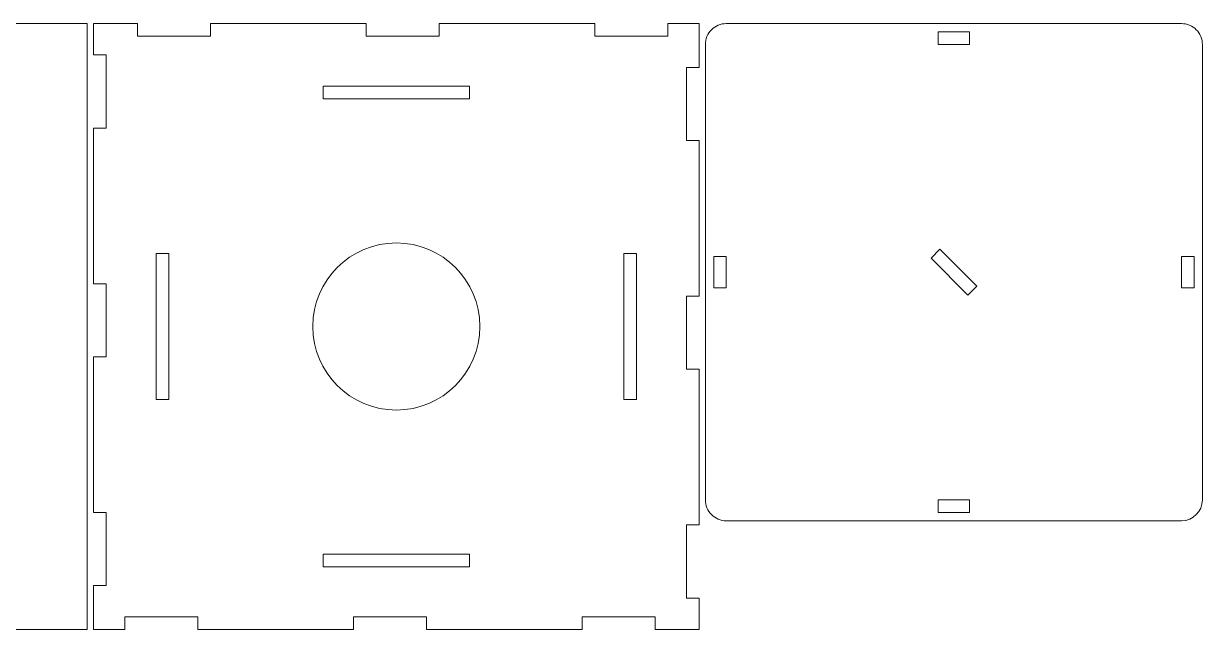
# Model space of a CAD drawing. Header units: millimetres. Extents: x -646 to 646, y -629 to 629.
# Drawn here: x -81 to 483, y -617 to -327 of the extents above; entities that cross this region are included whole.
import ezdxf

# ---------------------------------------------------------------- set-up
doc = ezdxf.new("R2010")
doc.units = ezdxf.units.MM
doc.header["$MEASUREMENT"] = 0
doc.layers.add('Layer 1', color=7, linetype='Continuous')

msp = doc.modelspace()

# ---------------------------------------------------------------- linework, layer by layer
at = {"layer": 'Layer 1', "color": 250, "lineweight": 20}
for points, knots in [([(-50.9999, -326.52), (-50.9999, -326.52), (-340.9999, -326.52), (-340.9999, -326.52), (-340.9999, -326.52), (-340.9999, -326.52), (-340.9999, -616.52), (-340.9999, -616.52), (-340.9999, -616.52), (-340.9999, -616.52), (-50.9999, -616.52), (-50.9999, -616.52), (-50.9999, -616.52), (-50.9999, -616.52), (-50.9999, -326.52), (-50.9999, -326.52)], [0, 0, 0, 0, 0.2, 0.2, 0.2, 0.2, 0.4, 0.4, 0.4, 0.4, 0.6, 0.6, 0.6, 0.6, 1, 1, 1, 1]), ([(236.0001, -382.52), (236.0001, -382.52), (236.0001, -347.52), (236.0001, -347.52), (236.0001, -347.52), (236.0001, -347.52), (242.0001, -347.52), (242.0001, -347.52), (242.0001, -347.52), (242.0001, -347.52), (242.0001, -326.52), (242.0001, -326.52), (242.0001, -326.52), (242.0001, -326.52), (227.0001, -326.52), (227.0001, -326.52), (227.0001, -326.52), (227.0001, -326.52), (227.0001, -332.52), (227.0001, -332.52), (227.0001, -332.52), (227.0001, -332.52), (192.0001, -332.52), (192.0001, -332.52), (192.0001, -332.52), (192.0001, -332.52), (192.0001, -326.52), (192.0001, -326.52), (192.0001, -326.52), (192.0001, -326.52), (117.5001, -326.52), (117.5001, -326.52), (117.5001, -326.52), (117.5001, -326.52), (117.5001, -332.52), (117.5001, -332.52), (117.5001, -332.52), (117.5001, -332.52), (82.5001, -332.52), (82.5001, -332.52), (82.5001, -332.52), (82.5001, -332.52), (82.5001, -326.52), (82.5001, -326.52), (82.5001, -326.52), (82.5001, -326.52), (8.0001, -326.52), (8.0001, -326.52), (8.0001, -326.52), (8.0001, -326.52), (8.0001, -332.52), (8.0001, -332.52), (8.0001, -332.52), (8.0001, -332.52), (-26.9999, -332.52), (-26.9999, -332.52), (-26.9999, -332.52), (-26.9999, -332.52), (-26.9999, -326.52), (-26.9999, -326.52), (-26.9999, -326.52), (-26.9999, -326.52), (-47.9999, -326.52), (-47.9999, -326.52), (-47.9999, -326.52), (-47.9999, -326.52), (-47.9999, -341.52), (-47.9999, -341.52), (-47.9999, -341.52), (-47.9999, -341.52), (-41.9999, -341.52), (-41.9999, -341.52), (-41.9999, -341.52), (-41.9999, -341.52), (-41.9999, -376.52), (-41.9999, -376.52), (-41.9999, -376.52), (-41.9999, -376.52), (-47.9999, -376.52), (-47.9999, -376.52), (-47.9999, -376.52), (-47.9999, -376.52), (-47.9999, -451.02), (-47.9999, -451.02), (-47.9999, -451.02), (-47.9999, -451.02), (-41.9999, -451.02), (-41.9999, -451.02), (-41.9999, -451.02), (-41.9999, -451.02), (-41.9999, -486.02), (-41.9999, -486.02), (-41.9999, -486.02), (-41.9999, -486.02), (-47.9999, -486.02), (-47.9999, -486.02), (-47.9999, -486.02), (-47.9999, -486.02), (-47.9999, -560.52), (-47.9999, -560.52), (-47.9999, -560.52), (-47.9999, -560.52), (-41.9999, -560.52), (-41.9999, -560.52), (-41.9999, -560.52), (-41.9999, -560.52), (-41.9999, -595.52), (-41.9999, -595.52), (-41.9999, -595.52), (-41.9999, -595.52), (-47.9999, -595.52), (-47.9999, -595.52), (-47.9999, -595.52), (-47.9999, -595.52), (-47.9999, -616.52), (-47.9999, -616.52), (-47.9999, -616.52), (-47.9999, -616.52), (-32.9999, -616.52), (-32.9999, -616.52), (-32.9999, -616.52), (-32.9999, -616.52), (-32.9999, -610.52), (-32.9999, -610.52), (-32.9999, -610.52), (-32.9999, -610.52), (2.0001, -610.52), (2.0001, -610.52), (2.0001, -610.52), (2.0001, -610.52), (2.0001, -616.52), (2.0001, -616.52), (2.0001, -616.52), (2.0001, -616.52), (76.5001, -616.52), (76.5001, -616.52), (76.5001, -616.52), (76.5001, -616.52), (76.5001, -610.52), (76.5001, -610.52), (76.5001, -610.52), (76.5001, -610.52), (111.5001, -610.52), (111.5001, -610.52), (111.5001, -610.52), (111.5001, -610.52), (111.5001, -616.52), (111.5001, -616.52), (111.5001, -616.52), (111.5001, -616.52), (186.0001, -616.52), (186.0001, -616.52), (186.0001, -616.52), (186.0001, -616.52), (186.0001, -610.52), (186.0001, -610.52), (186.0001, -610.52), (186.0001, -610.52), (221.0001, -610.52), (221.0001, -610.52), (221.0001, -610.52), (221.0001, -610.52), (221.0001, -616.52), (221.0001, -616.52), (221.0001, -616.52), (221.0001, -616.52), (242.0001, -616.52), (242.0001, -616.52), (242.0001, -616.52), (242.0001, -616.52), (242.0001, -601.52), (242.0001, -601.52), (242.0001, -601.52), (242.0001, -601.52), (236.0001, -601.52), (236.0001, -601.52), (236.0001, -601.52), (236.0001, -601.52), (236.0001, -566.52), (236.0001, -566.52), (236.0001, -566.52), (236.0001, -566.52), (242.0001, -566.52), (242.0001, -566.52), (242.0001, -566.52), (242.0001, -566.52), (242.0001, -492.02), (242.0001, -492.02), (242.0001, -492.02), (242.0001, -492.02), (236.0001, -492.02), (236.0001, -492.02), (236.0001, -492.02), (236.0001, -492.02), (236.0001, -457.02), (236.0001, -457.02), (236.0001, -457.02), (236.0001, -457.02), (242.0001, -457.02), (242.0001, -457.02), (242.0001, -457.02), (242.0001, -457.02), (242.0001, -382.52), (242.0001, -382.52), (242.0001, -382.52), (242.0001, -382.52), (236.0001, -382.52), (236.0001, -382.52)], [0, 0, 0, 0, 0.01886792, 0.01886792, 0.01886792, 0.01886792, 0.03773585, 0.03773585, 0.03773585, 0.03773585, 0.05660377, 0.05660377, 0.05660377, 0.05660377, 0.0754717, 0.0754717, 0.0754717, 0.0754717, 0.09433962, 0.09433962, 0.09433962, 0.09433962, 0.11320755, 0.11320755, 0.11320755, 0.11320755, 0.13207547, 0.13207547, 0.13207547, 0.13207547, 0.1509434, 0.1509434, 0.1509434, 0.1509434, 0.16981132, 0.16981132, 0.16981132, 0.16981132, 0.18867925, 0.18867925, 0.18867925, 0.18867925, 0.20754717, 0.20754717, 0.20754717, 0.20754717, 0.22641509, 0.22641509, 0.22641509, 0.22641509, 0.24528302, 0.24528302, 0.24528302, 0.24528302, 0.26415094, 0.26415094, 0.26415094, 0.26415094, 0.28301887, 0.28301887, 0.28301887, 0.28301887, 0.30188679, 0.30188679, 0.30188679, 0.30188679, 0.32075472, 0.32075472, 0.32075472, 0.32075472, 0.33962264, 0.33962264, 0.33962264, 0.33962264, 0.35849057, 0.35849057, 0.35849057, 0.35849057, 0.37735849, 0.37735849, 0.37735849, 0.37735849, 0.39622642, 0.39622642, 0.39622642, 0.39622642, 0.41509434, 0.41509434, 0.41509434, 0.41509434, 0.43396226, 0.43396226, 0.43396226, 0.43396226, 0.45283019, 0.45283019, 0.45283019, 0.45283019, 0.47169811, 0.47169811, 0.47169811, 0.47169811, 0.49056604, 0.49056604, 0.49056604, 0.49056604, 0.50943396, 0.50943396, 0.50943396, 0.50943396, 0.52830189, 0.52830189, 0.52830189, 0.52830189, 0.54716981, 0.54716981, 0.54716981, 0.54716981, 0.56603774, 0.56603774, 0.56603774, 0.56603774, 0.58490566, 0.58490566, 0.58490566, 0.58490566, 0.60377358, 0.60377358, 0.60377358, 0.60377358, 0.62264151, 0.62264151, 0.62264151, 0.62264151, 0.64150943, 0.64150943, 0.64150943, 0.64150943, 0.66037736, 0.66037736, 0.66037736, 0.66037736, 0.67924528, 0.67924528, 0.67924528, 0.67924528, 0.69811321, 0.69811321, 0.69811321, 0.69811321, 0.71698113, 0.71698113, 0.71698113, 0.71698113, 0.73584906, 0.73584906, 0.73584906, 0.73584906, 0.75471698, 0.75471698, 0.75471698, 0.75471698, 0.77358491, 0.77358491, 0.77358491, 0.77358491, 0.79245283, 0.79245283, 0.79245283, 0.79245283, 0.81132075, 0.81132075, 0.81132075, 0.81132075, 0.83018868, 0.83018868, 0.83018868, 0.83018868, 0.8490566, 0.8490566, 0.8490566, 0.8490566, 0.86792453, 0.86792453, 0.86792453, 0.86792453, 0.88679245, 0.88679245, 0.88679245, 0.88679245, 0.90566038, 0.90566038, 0.90566038, 0.90566038, 0.9245283, 0.9245283, 0.9245283, 0.9245283, 0.94339623, 0.94339623, 0.94339623, 0.94339623, 0.96226415, 0.96226415, 0.96226415, 0.96226415, 1, 1, 1, 1]), ([(245.0001, -336.52), (245.0001, -336.52), (245.0001, -554.52), (245.0001, -554.52), (245.0001, -554.52), (245.0001, -557.1722), (246.0537, -559.7157), (247.929, -561.5911), (247.929, -561.5911), (249.8044, -563.4664), (252.3479, -564.52), (255.0001, -564.52), (255.0001, -564.52), (255.0001, -564.52), (473.0001, -564.52), (473.0001, -564.52), (473.0001, -564.52), (478.5229, -564.52), (483.0001, -560.0429), (483.0001, -554.52), (483.0001, -554.52), (483.0001, -554.52), (483.0001, -336.52), (483.0001, -336.52), (483.0001, -336.52), (483.0001, -333.8678), (481.9465, -331.3243), (480.0712, -329.4489), (480.0712, -329.4489), (478.1958, -327.5736), (475.6523, -326.52), (473.0001, -326.52), (473.0001, -326.52), (473.0001, -326.52), (255.0001, -326.52), (255.0001, -326.52), (255.0001, -326.52), (252.3479, -326.52), (249.8044, -327.5736), (247.929, -329.4489), (247.929, -329.4489), (246.0537, -331.3243), (245.0001, -333.8678), (245.0001, -336.52)], [0, 0, 0, 0, 0.08333333, 0.08333333, 0.08333333, 0.08333333, 0.16666667, 0.16666667, 0.16666667, 0.16666667, 0.25, 0.25, 0.25, 0.25, 0.33333333, 0.33333333, 0.33333333, 0.33333333, 0.41666667, 0.41666667, 0.41666667, 0.41666667, 0.5, 0.5, 0.5, 0.5, 0.58333333, 0.58333333, 0.58333333, 0.58333333, 0.66666667, 0.66666667, 0.66666667, 0.66666667, 0.75, 0.75, 0.75, 0.75, 0.83333333, 0.83333333, 0.83333333, 0.83333333, 1, 1, 1, 1]), ([(356.5001, -336.52), (356.5001, -336.52), (356.5001, -330.52), (356.5001, -330.52), (356.5001, -330.52), (356.5001, -330.52), (371.5001, -330.52), (371.5001, -330.52), (371.5001, -330.52), (371.5001, -330.52), (371.5001, -336.52), (371.5001, -336.52), (371.5001, -336.52), (371.5001, -336.52), (356.5001, -336.52), (356.5001, -336.52)], [0, 0, 0, 0, 0.2, 0.2, 0.2, 0.2, 0.4, 0.4, 0.4, 0.4, 0.6, 0.6, 0.6, 0.6, 1, 1, 1, 1]), ([(132.0001, -356.52), (132.0001, -356.52), (132.0001, -362.52), (132.0001, -362.52), (132.0001, -362.52), (132.0001, -362.52), (62.0001, -362.52), (62.0001, -362.52), (62.0001, -362.52), (62.0001, -362.52), (62.0001, -356.52), (62.0001, -356.52), (62.0001, -356.52), (62.0001, -356.52), (132.0001, -356.52), (132.0001, -356.52)], [0, 0, 0, 0, 0.2, 0.2, 0.2, 0.2, 0.4, 0.4, 0.4, 0.4, 0.6, 0.6, 0.6, 0.6, 1, 1, 1, 1]), ([(97.0002, -431.52), (119.0915, -431.52), (137.0001, -449.4286), (137.0001, -471.5202), (137.0001, -471.5202), (137, -493.6116), (119.0913, -511.5201), (96.9999, -511.52), (96.9999, -511.52), (74.9086, -511.5199), (57, -493.6113), (57.0001, -471.5199), (57.0001, -471.5199), (57.0002, -449.4285), (74.9088, -431.52), (97.0002, -431.52)], [0, 0, 0, 0, 0.2, 0.2, 0.2, 0.2, 0.4, 0.4, 0.4, 0.4, 0.6, 0.6, 0.6, 0.6, 1, 1, 1, 1]), ([(357.2826, -434.5598), (357.2826, -434.5598), (374.9603, -452.2375), (374.9603, -452.2375), (374.9603, -452.2375), (374.9603, -452.2375), (370.7176, -456.4802), (370.7176, -456.4802), (370.7176, -456.4802), (370.7176, -456.4802), (353.0399, -438.8025), (353.0399, -438.8025), (353.0399, -438.8025), (353.0399, -438.8025), (357.2826, -434.5598), (357.2826, -434.5598)], [0, 0, 0, 0, 0.2, 0.2, 0.2, 0.2, 0.4, 0.4, 0.4, 0.4, 0.6, 0.6, 0.6, 0.6, 1, 1, 1, 1]), ([(-17.9999, -436.52), (-17.9999, -436.52), (-11.9999, -436.52), (-11.9999, -436.52), (-11.9999, -436.52), (-11.9999, -436.52), (-11.9999, -506.52), (-11.9999, -506.52), (-11.9999, -506.52), (-11.9999, -506.52), (-17.9999, -506.52), (-17.9999, -506.52), (-17.9999, -506.52), (-17.9999, -506.52), (-17.9999, -436.52), (-17.9999, -436.52)], [0, 0, 0, 0, 0.2, 0.2, 0.2, 0.2, 0.4, 0.4, 0.4, 0.4, 0.6, 0.6, 0.6, 0.6, 1, 1, 1, 1]), ([(206.0001, -506.52), (206.0001, -506.52), (206.0001, -436.52), (206.0001, -436.52), (206.0001, -436.52), (206.0001, -436.52), (212.0001, -436.52), (212.0001, -436.52), (212.0001, -436.52), (212.0001, -436.52), (212.0001, -506.52), (212.0001, -506.52), (212.0001, -506.52), (212.0001, -506.52), (206.0001, -506.52), (206.0001, -506.52)], [0, 0, 0, 0, 0.2, 0.2, 0.2, 0.2, 0.4, 0.4, 0.4, 0.4, 0.6, 0.6, 0.6, 0.6, 1, 1, 1, 1]), ([(255.0001, -438.02), (255.0001, -438.02), (255.0001, -453.02), (255.0001, -453.02), (255.0001, -453.02), (255.0001, -453.02), (249.0001, -453.02), (249.0001, -453.02), (249.0001, -453.02), (249.0001, -453.02), (249.0001, -438.02), (249.0001, -438.02), (249.0001, -438.02), (249.0001, -438.02), (255.0001, -438.02), (255.0001, -438.02)], [0, 0, 0, 0, 0.2, 0.2, 0.2, 0.2, 0.4, 0.4, 0.4, 0.4, 0.6, 0.6, 0.6, 0.6, 1, 1, 1, 1]), ([(473.0001, -438.02), (473.0001, -438.02), (479.0001, -438.02), (479.0001, -438.02), (479.0001, -438.02), (479.0001, -438.02), (479.0001, -453.02), (479.0001, -453.02), (479.0001, -453.02), (479.0001, -453.02), (473.0001, -453.02), (473.0001, -453.02), (473.0001, -453.02), (473.0001, -453.02), (473.0001, -438.02), (473.0001, -438.02)], [0, 0, 0, 0, 0.2, 0.2, 0.2, 0.2, 0.4, 0.4, 0.4, 0.4, 0.6, 0.6, 0.6, 0.6, 1, 1, 1, 1]), ([(356.5001, -554.52), (356.5001, -554.52), (371.5001, -554.52), (371.5001, -554.52), (371.5001, -554.52), (371.5001, -554.52), (371.5001, -560.52), (371.5001, -560.52), (371.5001, -560.52), (371.5001, -560.52), (356.5001, -560.52), (356.5001, -560.52), (356.5001, -560.52), (356.5001, -560.52), (356.5001, -554.52), (356.5001, -554.52)], [0, 0, 0, 0, 0.2, 0.2, 0.2, 0.2, 0.4, 0.4, 0.4, 0.4, 0.6, 0.6, 0.6, 0.6, 1, 1, 1, 1]), ([(62.0001, -580.52), (62.0001, -580.52), (132.0001, -580.52), (132.0001, -580.52), (132.0001, -580.52), (132.0001, -580.52), (132.0001, -586.52), (132.0001, -586.52), (132.0001, -586.52), (132.0001, -586.52), (62.0001, -586.52), (62.0001, -586.52), (62.0001, -586.52), (62.0001, -586.52), (62.0001, -580.52), (62.0001, -580.52)], [0, 0, 0, 0, 0.2, 0.2, 0.2, 0.2, 0.4, 0.4, 0.4, 0.4, 0.6, 0.6, 0.6, 0.6, 1, 1, 1, 1])]:
    msp.add_open_spline(points, degree=3, knots=knots, dxfattribs=at)

doc.saveas('drawing.dxf')
